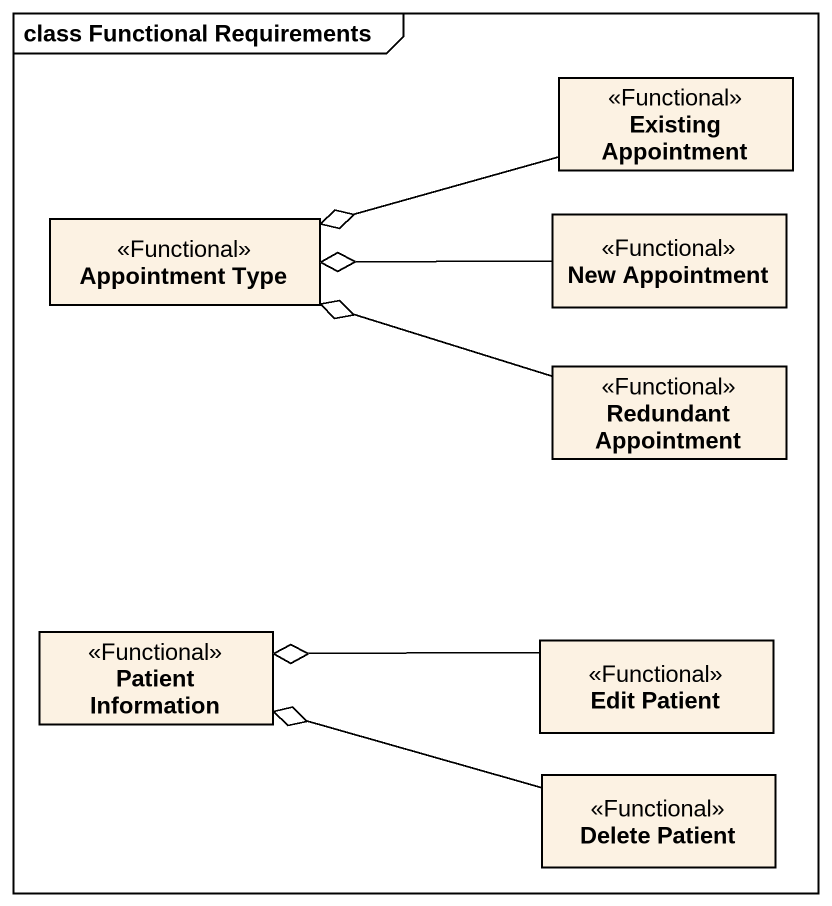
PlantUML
@startuml
mainframe class Functional Requirements
hide circle
hide empty members
class "Existing Appointment" as Existing_Appointment <<Functional>>
class "Appointment Type" as Appointment_Type <<Functional>>
class "New Appointment" as New_Appointment <<Functional>>
class "Redundant Appointment" as Redundant_Appointment <<Functional>>
class "Patient Information" as Patient_Information <<Functional>>
class "Edit Patient" as Edit_Patient <<Functional>>
class "Delete Patient" as Delete_Patient <<Functional>>
Existing_Appointment -left-o Appointment_Type
New_Appointment -left-o Appointment_Type
Redundant_Appointment -left-o Appointment_Type
Edit_Patient -left-o Patient_Information
Delete_Patient -left-o Patient_Information
@enduml
